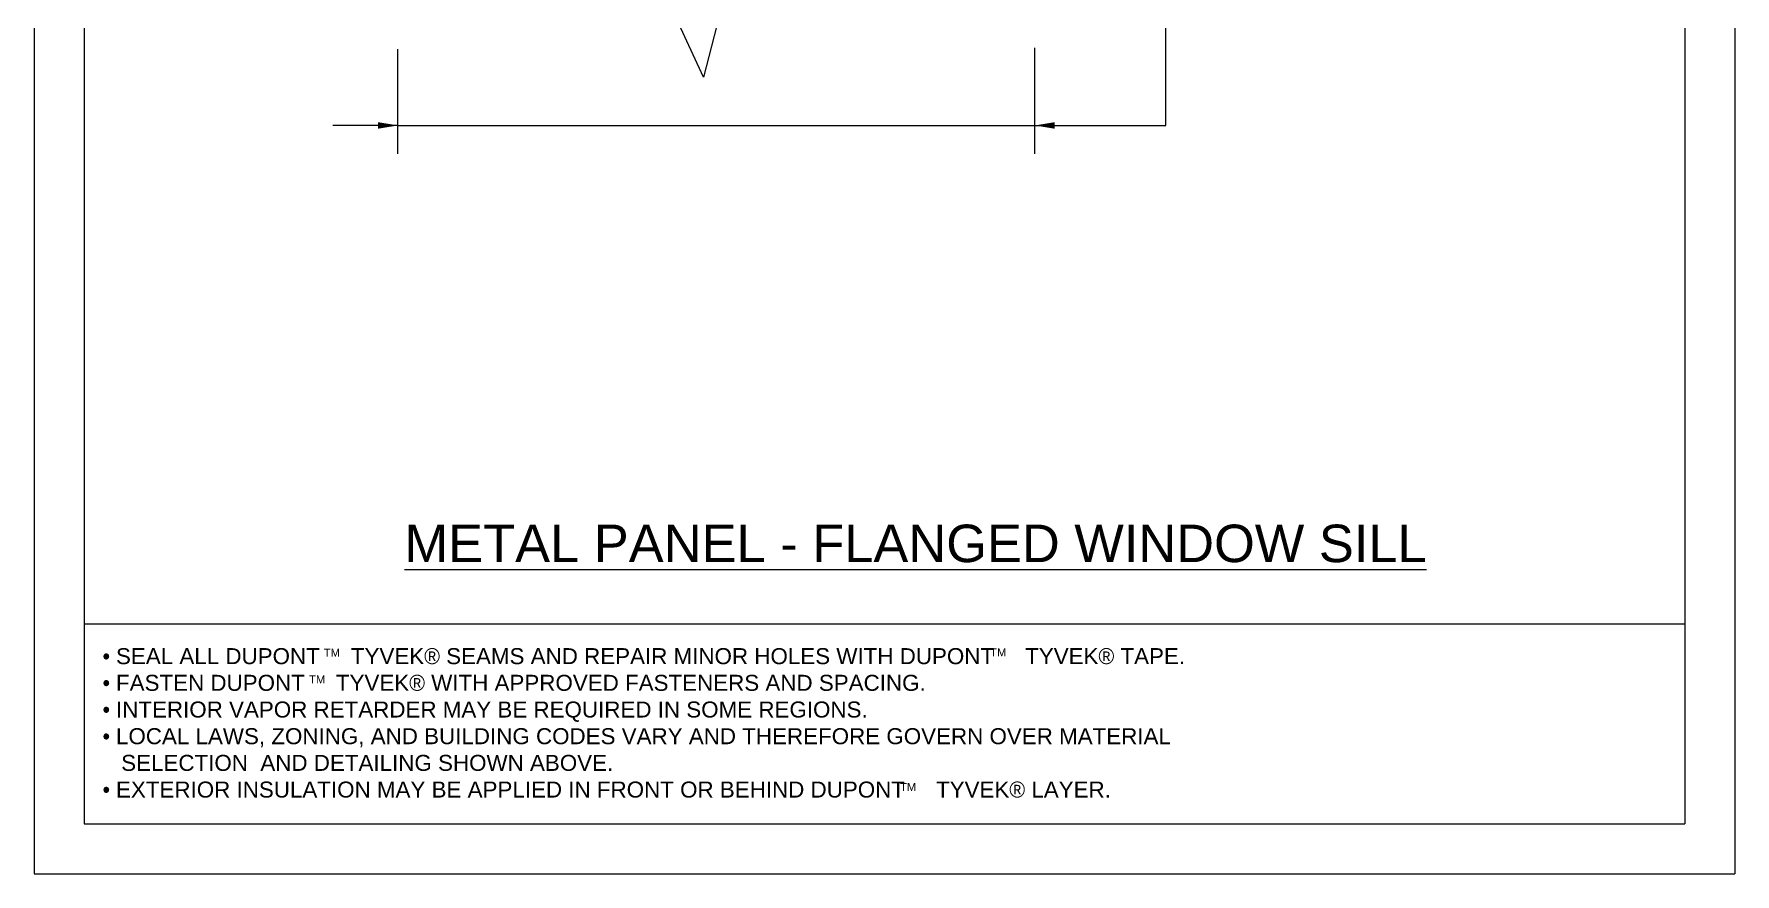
# Model space of a CAD drawing. Extents: x -129 to 26, y 0 to 100.
# Drawn here: x 0 to 25.5, y 0 to 12.6 of the extents above; entities that cross this region are included whole.
import ezdxf

# ---------------------------------------------------------------- set-up
doc = ezdxf.new("R2010")
doc.units = 0
doc.header["$LTSCALE"] = 1.5
doc.header["$MEASUREMENT"] = 0
doc.layers.get('DEFPOINTS').update_dxf_attribs({"linetype": 'CONTINUOUS'})
for name, color, linetype in [('8X11-TTB$0$B', 7, 'CONTINUOUS'), ('STRUCTURE', 252, 'CONTINUOUS'), ('TEXT', 7, 'CONTINUOUS')]:
    doc.layers.add(name, color=color, linetype=linetype)
doc.styles.add('DETAILS', font='sanss___.ttf', dxfattribs={"height": 1})
doc.dimstyles.new('TYVEKDETAILS', dxfattribs={"dimscale": 6, "dimtxt": 1.5, "dimasz": 0.1, "dimexe": 0.75, "dimexo": 0.75, "dimgap": 0.75, "dimtad": 0, "dimtih": 1, "dimtoh": 1, "dimdec": 4, "dimzin": 0, "dimtxsty": 'DETAILS', "dimcen": 0.0625, "dimazin": 3, "dimtfac": 1, "dimtdec": 4, "dimtofl": 0, "dimtmove": 0, "dimatfit": 3, "dimtolj": 1, "dimtzin": 0})

msp = doc.modelspace()

# ---------------------------------------------------------------- linework, layer by layer
at = {"layer": '8X11-TTB$0$B', "color": 7}
for p, q in [((0.7499999999999893, 32.25), (0.75, 0.7499999999999964)), ((24.75, 32.25000000000001), (24.75, 0.7499999999999964)), ((0.75, 3.749999999999996), (24.75, 3.749999999999996)), ((0.75, 0.7499999999999964), (24.75, 0.7499999999999964))]:
    msp.add_line(p, q, dxfattribs=at)
at = {"layer": 'DEFPOINTS'}
for p, q in [((-5.329070518200751e-15, 33), (0, -3.552713678800501e-15)), ((25.5, 33), (25.5, -3.552713678800501e-15)), ((0, -3.552713678800501e-15), (25.5, -3.552713678800501e-15))]:
    msp.add_line(p, q, dxfattribs=at)
at = {"layer": 'STRUCTURE', "elevation": 2.979996827461446e-09}
msp.add_lwpolyline([(16.10278950416532, 12.82287551481532), (10.87456264899517, 12.82287977216201), (10.47927426364508, 13.67953766408906), (10.03543936413983, 11.94907734279294), (9.632403095081301, 12.82287607739159), (4.885478252184228, 12.82287607739163)], dxfattribs=at)
at = {"layer": 'TEXT'}
for p, q in [((16.96537627229142, 11.22452924516957, -5.960023454891169e-09), (16.96537627229142, 15.96058623205188, -2.234997620596085e-09)), ((5.45599899976736, 10.79894195312394, 2.979996827461446e-09), (5.455998999767331, 12.36815086344918, 2.979996827461446e-09)), ((15.00331077479018, 10.79894195312394), (15.00331077479015, 12.38822870870069)), ((5.45599899976736, 11.22452842463928, 2.979996827461446e-09), (15.00331077479017, 11.22452842463927, -3.819123300102626e-09))]:
    msp.add_line(p, q, dxfattribs=at)

# ---------------------------------------------------------------- texts
at = {"layer": 'TEXT', "attachment_point": 1, "style": 'DETAILS'}
for s, insert, char_height, width in [('{\\LMETAL PANEL - FLANGED WINDOW SILL}', (5.553702589337647, 5.238571036023286), 0.5625, 17.41139017624311), ('{\\fSymbol|b0|i0|c2|p18;· }SEAL ALL DUPONT     TYVEK{\\fSymbol|b0|i0|c2|p18;â} SEAMS AND REPAIR MINOR HOLES WITH DUPONT     TYVEK{\\fSymbol|b0|i0|c2|p18;â} TAPE.\\P{\\fSymbol|b0|i0|c2|p18;· }FASTEN DUPONT     TYVEK{\\fSymbol|b0|i0|c2|p18;â} WITH APPROVED FASTENERS AND SPACING.\\P{\\fSymbol|b0|i0|c2|p18;· }INTERIOR VAPOR RETARDER MAY BE REQUIRED IN SOME REGIONS.\\P{\\fSymbol|b0|i0|c2|p18;· }LOCAL LAWS, ZONING, AND BUILDING CODES VARY AND THEREFORE GOVERN OVER MATERIAL \\P   SELECTION  AND DETAILING SHOWN ABOVE.\\P{\\fSymbol|b0|i0|c2|p18;· }EXTERIOR INSULATION MAY BE APPLIED IN FRONT OR BEHIND DUPONT     TYVEK{\\fSymbol|b0|i0|c2|p18;â} LAYER.', (1.027317918761948, 3.386548770354997), 0.24, 18.33351729825486), ('TM', (4.344773299482402, 3.378448044389867), 0.12, 8.310000000000002), ('TM', (14.33469141423441, 3.382851523352949), 0.12, 8.310000000000002), ('TM', (4.124150968053737, 2.976885021724172), 0.12, 8.310000000000002), ('TM', (12.98285850313958, 1.364580890649247), 0.12, 8.310000000000002)]:
    msp.add_mtext(s, dxfattribs=dict(at, insert=insert, char_height=char_height, width=width))

# ---------------------------------------------------------------- leaders
at = {"layer": 'TEXT'}
for points in [[(5.45599899976736, 11.22452842463928, 2.979996827461446e-09), (4.477948294900955, 11.22452842463928, 2.979996827461446e-09)], [(15.00331077479016, 11.22452842463927, 5.214994448057531e-09), (16.96537627229142, 11.22452924516957, 5.214994448057532e-09)]]:
    msp.add_leader(points, dimstyle='TYVEKDETAILS', override={"dimscale": 3, "dimfxl": 3}, dxfattribs=at)

doc.saveas('drawing.dxf')
